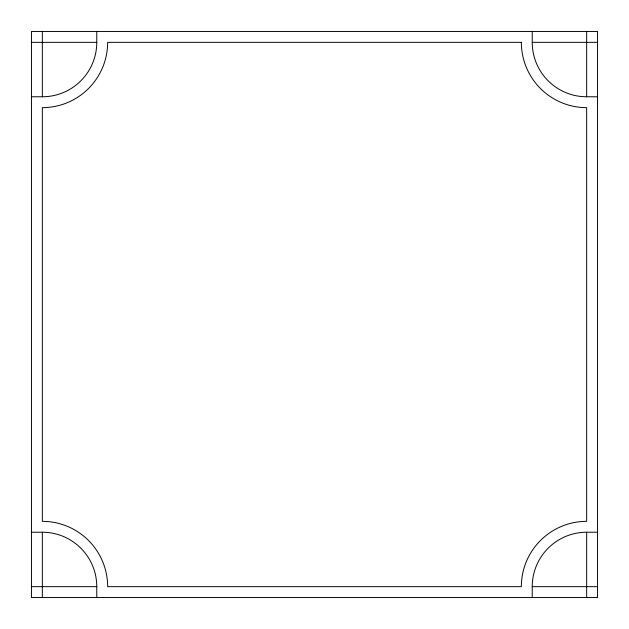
<?xml version="1.0" encoding="UTF-8"?>
<svg xmlns="http://www.w3.org/2000/svg" width="629" height="629" viewBox="0 0 629 629"><rect width="100%" height="100%" fill="white"/><g stroke="black" fill="none" stroke-linecap="round" stroke-linejoin="round"><path stroke-width="0.94" d="M31.45 42.34L96.772 42.34L96.772 31.45M532.228 31.45L532.228 42.34L597.55 42.34M31.45 96.772L42.34 96.772A54.432 54.432 0 0 0 96.772 42.34M532.228 42.34A54.432 54.432 0 0 0 586.66 96.772L597.55 96.772M31.45 532.228L42.34 532.228A54.432 54.432 0 0 1 96.772 586.66L96.772 597.55M532.228 597.55L532.228 586.66A54.432 54.432 0 0 1 586.66 532.228L597.55 532.228M31.45 586.66L96.772 586.66M532.228 586.66L597.55 586.66M586.66 31.45L586.66 96.772M586.66 532.228L586.66 597.55M42.34 31.45L42.34 96.772M42.34 532.228L42.34 597.55M597.55 31.45L31.45 31.45L31.45 597.55L597.55 597.55L597.55 31.45M521.347 42.34L107.653 42.34A65.322 65.322 0 0 1 42.34 107.653L42.34 521.347A65.322 65.322 0 0 1 107.653 586.66L521.347 586.66A65.322 65.322 0 0 1 586.66 521.347L586.66 107.653A65.322 65.322 0 0 1 521.347 42.34"/></g></svg>
